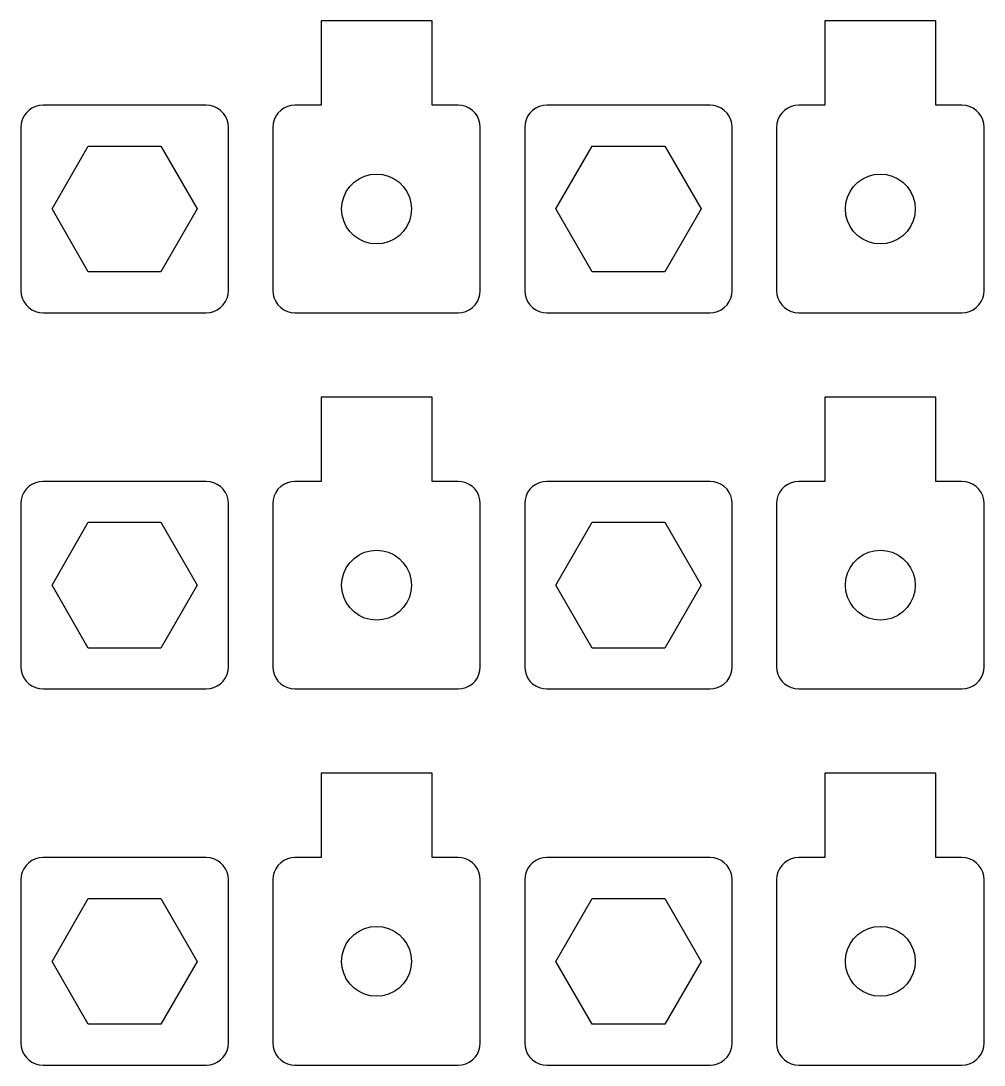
# Model space of a CAD drawing. Header units: metres. Extents: x -55 to 408, y -340 to 55.
# Drawn here: x -54.12 to -10.71, y -256.06 to -209 of the extents above; entities that cross this region are included whole.
import ezdxf

# ---------------------------------------------------------------- set-up
doc = ezdxf.new("R2010")
doc.units = ezdxf.units.M

msp = doc.modelspace()

# ---------------------------------------------------------------- linework, layer by layer
for p, q in [((-35.5888, -209), (-40.5888, -209)), ((-40.5888, -209), (-40.5888, -212.8)), ((-35.5888, -212.8), (-35.5888, -209)), ((-12.8827, -209), (-17.8827, -209)), ((-17.8827, -209), (-17.8827, -212.8)), ((-12.8827, -212.8), (-12.8827, -209)), ((-53.8845, -213.157), (-53.9845, -213.3)), ((-53.7612, -213.034), (-53.8845, -213.157)), ((-53.6184, -212.934), (-53.7612, -213.034)), ((-53.4604, -212.86), (-53.6184, -212.934)), ((-53.2921, -212.815), (-53.4604, -212.86)), ((-53.1184, -212.8), (-53.2921, -212.815)), ((-45.7654, -212.8), (-53.1184, -212.8)), ((-45.5917, -212.815), (-45.7654, -212.8)), ((-45.4233, -212.86), (-45.5917, -212.815)), ((-45.2654, -212.934), (-45.4233, -212.86)), ((-45.1226, -213.034), (-45.2654, -212.934)), ((-44.9993, -213.157), (-45.1226, -213.034)), ((-44.8993, -213.3), (-44.9993, -213.157)), ((-42.5314, -213.157), (-42.6314, -213.3)), ((-42.4081, -213.034), (-42.5314, -213.157)), ((-42.2654, -212.934), (-42.4081, -213.034)), ((-42.1074, -212.86), (-42.2654, -212.934)), ((-41.939, -212.815), (-42.1074, -212.86)), ((-41.7654, -212.8), (-41.939, -212.815)), ((-40.5888, -212.8), (-41.7654, -212.8)), ((-34.4123, -212.8), (-35.5888, -212.8)), ((-34.2386, -212.815), (-34.4123, -212.8)), ((-34.0703, -212.86), (-34.2386, -212.815)), ((-33.9123, -212.934), (-34.0703, -212.86)), ((-33.7695, -213.034), (-33.9123, -212.934)), ((-33.6462, -213.157), (-33.7695, -213.034)), ((-33.5463, -213.3), (-33.6462, -213.157)), ((-31.1783, -213.157), (-31.2783, -213.3)), ((-31.0551, -213.034), (-31.1783, -213.157)), ((-30.9123, -212.934), (-31.0551, -213.034)), ((-30.7543, -212.86), (-30.9123, -212.934)), ((-30.5859, -212.815), (-30.7543, -212.86)), ((-30.4123, -212.8), (-30.5859, -212.815)), ((-23.0592, -212.8), (-30.4123, -212.8)), ((-22.8856, -212.815), (-23.0592, -212.8)), ((-22.7172, -212.86), (-22.8856, -212.815)), ((-22.5592, -212.934), (-22.7172, -212.86)), ((-22.4164, -213.034), (-22.5592, -212.934)), ((-22.2932, -213.157), (-22.4164, -213.034)), ((-22.1932, -213.3), (-22.2932, -213.157)), ((-19.8253, -213.157), (-19.9252, -213.3)), ((-19.702, -213.034), (-19.8253, -213.157)), ((-19.5592, -212.934), (-19.702, -213.034)), ((-19.4012, -212.86), (-19.5592, -212.934)), ((-19.2328, -212.815), (-19.4012, -212.86)), ((-19.0592, -212.8), (-19.2328, -212.815)), ((-17.8827, -212.8), (-19.0592, -212.8)), ((-11.7061, -212.8), (-12.8827, -212.8)), ((-11.5325, -212.815), (-11.7061, -212.8)), ((-11.3641, -212.86), (-11.5325, -212.815)), ((-11.2061, -212.934), (-11.3641, -212.86)), ((-11.0634, -213.034), (-11.2061, -212.934)), ((-10.9401, -213.157), (-11.0634, -213.034)), ((-10.8401, -213.3), (-10.9401, -213.157)), ((-54.1032, -213.626), (-54.1184, -213.8)), ((-54.0581, -213.458), (-54.1032, -213.626)), ((-53.9845, -213.3), (-54.0581, -213.458)), ((-44.8257, -213.458), (-44.8993, -213.3)), ((-44.7806, -213.626), (-44.8257, -213.458)), ((-44.7654, -213.8), (-44.7806, -213.626)), ((-42.7502, -213.626), (-42.7654, -213.8)), ((-42.705, -213.458), (-42.7502, -213.626)), ((-42.6314, -213.3), (-42.705, -213.458)), ((-33.4726, -213.458), (-33.5463, -213.3)), ((-33.4275, -213.626), (-33.4726, -213.458)), ((-33.4123, -213.8), (-33.4275, -213.626)), ((-31.3971, -213.626), (-31.4123, -213.8)), ((-31.352, -213.458), (-31.3971, -213.626)), ((-31.2783, -213.3), (-31.352, -213.458)), ((-22.1195, -213.458), (-22.1932, -213.3)), ((-22.0744, -213.626), (-22.1195, -213.458)), ((-22.0592, -213.8), (-22.0744, -213.626)), ((-20.044, -213.626), (-20.0592, -213.8)), ((-19.9989, -213.458), (-20.044, -213.626)), ((-19.9252, -213.3), (-19.9989, -213.458)), ((-10.7664, -213.458), (-10.8401, -213.3)), ((-10.7213, -213.626), (-10.7664, -213.458)), ((-10.7061, -213.8), (-10.7213, -213.626)), ((-54.1184, -213.8), (-54.1184, -221.153)), ((-44.7654, -221.153), (-44.7654, -213.8)), ((-42.7654, -213.8), (-42.7654, -221.153)), ((-33.4123, -221.153), (-33.4123, -213.8)), ((-31.4123, -213.8), (-31.4123, -221.153)), ((-22.0592, -221.153), (-22.0592, -213.8)), ((-20.0592, -213.8), (-20.0592, -221.153)), ((-10.7061, -221.153), (-10.7061, -213.8)), ((-52.7155, -217.477), (-51.0787, -214.642)), ((-51.0787, -214.642), (-47.8051, -214.642)), ((-47.8051, -214.642), (-46.1683, -217.477)), ((-30.0093, -217.477), (-28.3725, -214.642)), ((-28.3725, -214.642), (-25.099, -214.642)), ((-25.099, -214.642), (-23.4622, -217.477)), ((-38.8763, -216.113), (-38.6275, -215.997)), ((-38.6275, -215.997), (-38.3623, -215.925)), ((-38.3623, -215.925), (-38.0888, -215.902)), ((-38.0888, -215.902), (-37.8153, -215.925)), ((-37.8153, -215.925), (-37.5501, -215.997)), ((-37.5501, -215.997), (-37.3013, -216.113)), ((-16.1702, -216.113), (-15.9214, -215.997)), ((-15.9214, -215.997), (-15.6562, -215.925)), ((-15.6562, -215.925), (-15.3827, -215.902)), ((-15.3827, -215.902), (-15.1092, -215.925)), ((-15.1092, -215.925), (-14.844, -215.997)), ((-14.844, -215.997), (-14.5952, -216.113)), ((-39.4528, -216.689), (-39.2953, -216.464)), ((-39.2953, -216.464), (-39.1012, -216.27)), ((-39.1012, -216.27), (-38.8763, -216.113)), ((-37.3013, -216.113), (-37.0764, -216.27)), ((-37.0764, -216.27), (-36.8823, -216.464)), ((-36.8823, -216.464), (-36.7248, -216.689)), ((-16.7467, -216.689), (-16.5892, -216.464)), ((-16.5892, -216.464), (-16.3951, -216.27)), ((-16.3951, -216.27), (-16.1702, -216.113)), ((-14.5952, -216.113), (-14.3703, -216.27)), ((-14.3703, -216.27), (-14.1762, -216.464)), ((-14.1762, -216.464), (-14.0187, -216.689)), ((-39.6399, -217.203), (-39.5688, -216.938)), ((-39.5688, -216.938), (-39.4528, -216.689)), ((-36.7248, -216.689), (-36.6088, -216.938)), ((-36.6088, -216.938), (-36.5378, -217.203)), ((-16.9337, -217.203), (-16.8627, -216.938)), ((-16.8627, -216.938), (-16.7467, -216.689)), ((-14.0187, -216.689), (-13.9027, -216.938)), ((-13.9027, -216.938), (-13.8316, -217.203)), ((-39.6638, -217.477), (-39.6399, -217.203)), ((-36.5378, -217.203), (-36.5138, -217.477)), ((-16.9577, -217.477), (-16.9337, -217.203)), ((-13.8316, -217.203), (-13.8077, -217.477)), ((-51.0787, -220.312), (-52.7155, -217.477)), ((-46.1683, -217.477), (-47.8051, -220.312)), ((-39.6399, -217.75), (-39.6638, -217.477)), ((-39.5688, -218.015), (-39.6399, -217.75)), ((-36.5378, -217.75), (-36.6088, -218.015)), ((-36.5138, -217.477), (-36.5378, -217.75)), ((-28.3725, -220.312), (-30.0093, -217.477)), ((-23.4622, -217.477), (-25.099, -220.312)), ((-16.9337, -217.75), (-16.9577, -217.477)), ((-16.8627, -218.015), (-16.9337, -217.75)), ((-13.8316, -217.75), (-13.9027, -218.015)), ((-13.8077, -217.477), (-13.8316, -217.75)), ((-39.4528, -218.264), (-39.5688, -218.015)), ((-39.2953, -218.489), (-39.4528, -218.264)), ((-36.7248, -218.264), (-36.8823, -218.489)), ((-36.6088, -218.015), (-36.7248, -218.264)), ((-16.7467, -218.264), (-16.8627, -218.015)), ((-16.5892, -218.489), (-16.7467, -218.264)), ((-14.0187, -218.264), (-14.1762, -218.489)), ((-13.9027, -218.015), (-14.0187, -218.264)), ((-39.1012, -218.683), (-39.2953, -218.489)), ((-38.8763, -218.84), (-39.1012, -218.683)), ((-37.0764, -218.683), (-37.3013, -218.84)), ((-36.8823, -218.489), (-37.0764, -218.683)), ((-16.3951, -218.683), (-16.5892, -218.489)), ((-16.1702, -218.84), (-16.3951, -218.683)), ((-14.3703, -218.683), (-14.5952, -218.84)), ((-14.1762, -218.489), (-14.3703, -218.683)), ((-38.6275, -218.957), (-38.8763, -218.84)), ((-38.3623, -219.028), (-38.6275, -218.957)), ((-38.0888, -219.052), (-38.3623, -219.028)), ((-37.8153, -219.028), (-38.0888, -219.052)), ((-37.5501, -218.957), (-37.8153, -219.028)), ((-37.3013, -218.84), (-37.5501, -218.957)), ((-15.9214, -218.957), (-16.1702, -218.84)), ((-15.6562, -219.028), (-15.9214, -218.957)), ((-15.3827, -219.052), (-15.6562, -219.028)), ((-15.1092, -219.028), (-15.3827, -219.052)), ((-14.844, -218.957), (-15.1092, -219.028)), ((-14.5952, -218.84), (-14.844, -218.957)), ((-47.8051, -220.312), (-51.0787, -220.312)), ((-25.099, -220.312), (-28.3725, -220.312)), ((-54.1184, -221.153), (-54.1032, -221.327)), ((-44.7806, -221.327), (-44.7654, -221.153)), ((-42.7654, -221.153), (-42.7502, -221.327)), ((-33.4275, -221.327), (-33.4123, -221.153)), ((-31.4123, -221.153), (-31.3971, -221.327)), ((-22.0744, -221.327), (-22.0592, -221.153)), ((-20.0592, -221.153), (-20.044, -221.327)), ((-10.7213, -221.327), (-10.7061, -221.153)), ((-54.1032, -221.327), (-54.0581, -221.495)), ((-54.0581, -221.495), (-53.9845, -221.653)), ((-44.8993, -221.653), (-44.8257, -221.495)), ((-44.8257, -221.495), (-44.7806, -221.327)), ((-42.7502, -221.327), (-42.705, -221.495)), ((-42.705, -221.495), (-42.6314, -221.653)), ((-33.5463, -221.653), (-33.4726, -221.495)), ((-33.4726, -221.495), (-33.4275, -221.327)), ((-31.3971, -221.327), (-31.352, -221.495)), ((-31.352, -221.495), (-31.2783, -221.653)), ((-22.1932, -221.653), (-22.1195, -221.495)), ((-22.1195, -221.495), (-22.0744, -221.327)), ((-20.044, -221.327), (-19.9989, -221.495)), ((-19.9989, -221.495), (-19.9252, -221.653)), ((-10.8401, -221.653), (-10.7664, -221.495)), ((-10.7664, -221.495), (-10.7213, -221.327)), ((-53.9845, -221.653), (-53.8845, -221.796)), ((-53.8845, -221.796), (-53.7612, -221.919)), ((-53.7612, -221.919), (-53.6184, -222.019)), ((-53.6184, -222.019), (-53.4604, -222.093)), ((-53.4604, -222.093), (-53.2921, -222.138)), ((-45.5917, -222.138), (-45.4233, -222.093)), ((-45.4233, -222.093), (-45.2654, -222.019)), ((-45.2654, -222.019), (-45.1226, -221.919)), ((-45.1226, -221.919), (-44.9993, -221.796)), ((-44.9993, -221.796), (-44.8993, -221.653)), ((-42.6314, -221.653), (-42.5314, -221.796)), ((-42.5314, -221.796), (-42.4081, -221.919)), ((-42.4081, -221.919), (-42.2654, -222.019)), ((-42.2654, -222.019), (-42.1074, -222.093)), ((-42.1074, -222.093), (-41.939, -222.138)), ((-34.2386, -222.138), (-34.0703, -222.093)), ((-34.0703, -222.093), (-33.9123, -222.019)), ((-33.9123, -222.019), (-33.7695, -221.919)), ((-33.7695, -221.919), (-33.6462, -221.796)), ((-33.6462, -221.796), (-33.5463, -221.653)), ((-31.2783, -221.653), (-31.1783, -221.796)), ((-31.1783, -221.796), (-31.0551, -221.919)), ((-31.0551, -221.919), (-30.9123, -222.019)), ((-30.9123, -222.019), (-30.7543, -222.093)), ((-30.7543, -222.093), (-30.5859, -222.138)), ((-22.8856, -222.138), (-22.7172, -222.093)), ((-22.7172, -222.093), (-22.5592, -222.019)), ((-22.5592, -222.019), (-22.4164, -221.919)), ((-22.4164, -221.919), (-22.2932, -221.796)), ((-22.2932, -221.796), (-22.1932, -221.653)), ((-19.9252, -221.653), (-19.8253, -221.796)), ((-19.8253, -221.796), (-19.702, -221.919)), ((-19.702, -221.919), (-19.5592, -222.019)), ((-19.5592, -222.019), (-19.4012, -222.093)), ((-19.4012, -222.093), (-19.2328, -222.138)), ((-11.5325, -222.138), (-11.3641, -222.093)), ((-11.3641, -222.093), (-11.2061, -222.019)), ((-11.2061, -222.019), (-11.0634, -221.919)), ((-11.0634, -221.919), (-10.9401, -221.796)), ((-10.9401, -221.796), (-10.8401, -221.653)), ((-53.2921, -222.138), (-53.1184, -222.153)), ((-53.1184, -222.153), (-45.7654, -222.153)), ((-45.7654, -222.153), (-45.5917, -222.138)), ((-41.939, -222.138), (-41.7654, -222.153)), ((-41.7654, -222.153), (-34.4123, -222.153)), ((-34.4123, -222.153), (-34.2386, -222.138)), ((-30.5859, -222.138), (-30.4123, -222.153)), ((-30.4123, -222.153), (-23.0592, -222.153)), ((-23.0592, -222.153), (-22.8856, -222.138)), ((-19.2328, -222.138), (-19.0592, -222.153)), ((-19.0592, -222.153), (-11.7061, -222.153)), ((-11.7061, -222.153), (-11.5325, -222.138)), ((-35.5888, -225.953), (-40.5888, -225.953)), ((-40.5888, -225.953), (-40.5888, -229.753)), ((-35.5888, -229.753), (-35.5888, -225.953)), ((-12.8827, -225.953), (-17.8827, -225.953)), ((-17.8827, -225.953), (-17.8827, -229.753)), ((-12.8827, -229.753), (-12.8827, -225.953)), ((-53.8845, -230.11), (-53.9845, -230.253)), ((-53.7612, -229.987), (-53.8845, -230.11)), ((-53.6184, -229.887), (-53.7612, -229.987)), ((-53.4604, -229.813), (-53.6184, -229.887)), ((-53.2921, -229.768), (-53.4604, -229.813)), ((-53.1184, -229.753), (-53.2921, -229.768)), ((-45.7654, -229.753), (-53.1184, -229.753)), ((-45.5917, -229.768), (-45.7654, -229.753)), ((-45.4233, -229.813), (-45.5917, -229.768)), ((-45.2654, -229.887), (-45.4233, -229.813)), ((-45.1226, -229.987), (-45.2654, -229.887)), ((-44.9993, -230.11), (-45.1226, -229.987)), ((-44.8993, -230.253), (-44.9993, -230.11)), ((-42.5314, -230.11), (-42.6314, -230.253)), ((-42.4081, -229.987), (-42.5314, -230.11)), ((-42.2654, -229.887), (-42.4081, -229.987)), ((-42.1074, -229.813), (-42.2654, -229.887)), ((-41.939, -229.768), (-42.1074, -229.813)), ((-41.7654, -229.753), (-41.939, -229.768)), ((-40.5888, -229.753), (-41.7654, -229.753)), ((-34.4123, -229.753), (-35.5888, -229.753)), ((-34.2386, -229.768), (-34.4123, -229.753)), ((-34.0703, -229.813), (-34.2386, -229.768)), ((-33.9123, -229.887), (-34.0703, -229.813)), ((-33.7695, -229.987), (-33.9123, -229.887)), ((-33.6462, -230.11), (-33.7695, -229.987)), ((-33.5463, -230.253), (-33.6462, -230.11)), ((-31.1783, -230.11), (-31.2783, -230.253)), ((-31.0551, -229.987), (-31.1783, -230.11)), ((-30.9123, -229.887), (-31.0551, -229.987)), ((-30.7543, -229.813), (-30.9123, -229.887)), ((-30.5859, -229.768), (-30.7543, -229.813)), ((-30.4123, -229.753), (-30.5859, -229.768)), ((-23.0592, -229.753), (-30.4123, -229.753)), ((-22.8856, -229.768), (-23.0592, -229.753)), ((-22.7172, -229.813), (-22.8856, -229.768)), ((-22.5592, -229.887), (-22.7172, -229.813)), ((-22.4164, -229.987), (-22.5592, -229.887)), ((-22.2932, -230.11), (-22.4164, -229.987)), ((-22.1932, -230.253), (-22.2932, -230.11)), ((-19.8253, -230.11), (-19.9252, -230.253)), ((-19.702, -229.987), (-19.8253, -230.11)), ((-19.5592, -229.887), (-19.702, -229.987)), ((-19.4012, -229.813), (-19.5592, -229.887)), ((-19.2328, -229.768), (-19.4012, -229.813)), ((-19.0592, -229.753), (-19.2328, -229.768)), ((-17.8827, -229.753), (-19.0592, -229.753)), ((-11.7061, -229.753), (-12.8827, -229.753)), ((-11.5325, -229.768), (-11.7061, -229.753)), ((-11.3641, -229.813), (-11.5325, -229.768)), ((-11.2061, -229.887), (-11.3641, -229.813)), ((-11.0634, -229.987), (-11.2061, -229.887)), ((-10.9401, -230.11), (-11.0634, -229.987)), ((-10.8401, -230.253), (-10.9401, -230.11)), ((-54.1032, -230.579), (-54.1184, -230.753)), ((-54.0581, -230.411), (-54.1032, -230.579)), ((-53.9845, -230.253), (-54.0581, -230.411)), ((-44.8257, -230.411), (-44.8993, -230.253)), ((-44.7806, -230.579), (-44.8257, -230.411)), ((-44.7654, -230.753), (-44.7806, -230.579)), ((-42.7502, -230.579), (-42.7654, -230.753)), ((-42.705, -230.411), (-42.7502, -230.579)), ((-42.6314, -230.253), (-42.705, -230.411)), ((-33.4726, -230.411), (-33.5463, -230.253)), ((-33.4275, -230.579), (-33.4726, -230.411)), ((-33.4123, -230.753), (-33.4275, -230.579)), ((-31.3971, -230.579), (-31.4123, -230.753)), ((-31.352, -230.411), (-31.3971, -230.579)), ((-31.2783, -230.253), (-31.352, -230.411)), ((-22.1195, -230.411), (-22.1932, -230.253)), ((-22.0744, -230.579), (-22.1195, -230.411)), ((-22.0592, -230.753), (-22.0744, -230.579)), ((-20.044, -230.579), (-20.0592, -230.753)), ((-19.9989, -230.411), (-20.044, -230.579)), ((-19.9252, -230.253), (-19.9989, -230.411)), ((-10.7664, -230.411), (-10.8401, -230.253)), ((-10.7213, -230.579), (-10.7664, -230.411)), ((-10.7061, -230.753), (-10.7213, -230.579)), ((-54.1184, -230.753), (-54.1184, -238.106)), ((-44.7654, -238.106), (-44.7654, -230.753)), ((-42.7654, -230.753), (-42.7654, -238.106)), ((-33.4123, -238.106), (-33.4123, -230.753)), ((-31.4123, -230.753), (-31.4123, -238.106)), ((-22.0592, -238.106), (-22.0592, -230.753)), ((-20.0592, -230.753), (-20.0592, -238.106)), ((-10.7061, -238.106), (-10.7061, -230.753)), ((-52.7155, -234.43), (-51.0787, -231.595)), ((-51.0787, -231.595), (-47.8051, -231.595)), ((-47.8051, -231.595), (-46.1683, -234.43)), ((-30.0093, -234.43), (-28.3725, -231.595)), ((-28.3725, -231.595), (-25.099, -231.595)), ((-25.099, -231.595), (-23.4622, -234.43)), ((-38.6275, -232.95), (-38.3623, -232.879)), ((-38.3623, -232.879), (-38.0888, -232.855)), ((-38.0888, -232.855), (-37.8153, -232.879)), ((-37.8153, -232.879), (-37.5501, -232.95)), ((-15.9214, -232.95), (-15.6562, -232.879)), ((-15.6562, -232.879), (-15.3827, -232.855)), ((-15.3827, -232.855), (-15.1092, -232.879)), ((-15.1092, -232.879), (-14.844, -232.95)), ((-39.2953, -233.417), (-39.1012, -233.223)), ((-39.1012, -233.223), (-38.8763, -233.066)), ((-38.8763, -233.066), (-38.6275, -232.95)), ((-37.5501, -232.95), (-37.3013, -233.066)), ((-37.3013, -233.066), (-37.0764, -233.223)), ((-37.0764, -233.223), (-36.8823, -233.417)), ((-16.5892, -233.417), (-16.3951, -233.223)), ((-16.3951, -233.223), (-16.1702, -233.066)), ((-16.1702, -233.066), (-15.9214, -232.95)), ((-14.844, -232.95), (-14.5952, -233.066)), ((-14.5952, -233.066), (-14.3703, -233.223)), ((-14.3703, -233.223), (-14.1762, -233.417)), ((-39.5688, -233.891), (-39.4528, -233.642)), ((-39.4528, -233.642), (-39.2953, -233.417)), ((-36.8823, -233.417), (-36.7248, -233.642)), ((-36.7248, -233.642), (-36.6088, -233.891)), ((-16.8627, -233.891), (-16.7467, -233.642)), ((-16.7467, -233.642), (-16.5892, -233.417)), ((-14.1762, -233.417), (-14.0187, -233.642)), ((-14.0187, -233.642), (-13.9027, -233.891)), ((-39.6638, -234.43), (-39.6399, -234.156)), ((-39.6399, -234.156), (-39.5688, -233.891)), ((-36.6088, -233.891), (-36.5378, -234.156)), ((-36.5378, -234.156), (-36.5138, -234.43)), ((-16.9577, -234.43), (-16.9337, -234.156)), ((-16.9337, -234.156), (-16.8627, -233.891)), ((-13.9027, -233.891), (-13.8316, -234.156)), ((-13.8316, -234.156), (-13.8077, -234.43)), ((-51.0787, -237.265), (-52.7155, -234.43)), ((-46.1683, -234.43), (-47.8051, -237.265)), ((-39.6399, -234.703), (-39.6638, -234.43)), ((-39.5688, -234.968), (-39.6399, -234.703)), ((-36.5378, -234.703), (-36.6088, -234.968)), ((-36.5138, -234.43), (-36.5378, -234.703)), ((-28.3725, -237.265), (-30.0093, -234.43)), ((-23.4622, -234.43), (-25.099, -237.265)), ((-16.9337, -234.703), (-16.9577, -234.43)), ((-16.8627, -234.968), (-16.9337, -234.703)), ((-13.8316, -234.703), (-13.9027, -234.968)), ((-13.8077, -234.43), (-13.8316, -234.703)), ((-39.4528, -235.217), (-39.5688, -234.968)), ((-39.2953, -235.442), (-39.4528, -235.217)), ((-36.7248, -235.217), (-36.8823, -235.442)), ((-36.6088, -234.968), (-36.7248, -235.217)), ((-16.7467, -235.217), (-16.8627, -234.968)), ((-16.5892, -235.442), (-16.7467, -235.217)), ((-14.0187, -235.217), (-14.1762, -235.442)), ((-13.9027, -234.968), (-14.0187, -235.217)), ((-39.1012, -235.636), (-39.2953, -235.442)), ((-38.8763, -235.794), (-39.1012, -235.636)), ((-37.0764, -235.636), (-37.3013, -235.794)), ((-36.8823, -235.442), (-37.0764, -235.636)), ((-16.3951, -235.636), (-16.5892, -235.442)), ((-16.1702, -235.794), (-16.3951, -235.636)), ((-14.3703, -235.636), (-14.5952, -235.794)), ((-14.1762, -235.442), (-14.3703, -235.636)), ((-38.6275, -235.91), (-38.8763, -235.794)), ((-38.3623, -235.981), (-38.6275, -235.91)), ((-38.0888, -236.005), (-38.3623, -235.981)), ((-37.8153, -235.981), (-38.0888, -236.005)), ((-37.5501, -235.91), (-37.8153, -235.981)), ((-37.3013, -235.794), (-37.5501, -235.91)), ((-15.9214, -235.91), (-16.1702, -235.794)), ((-15.6562, -235.981), (-15.9214, -235.91)), ((-15.3827, -236.005), (-15.6562, -235.981)), ((-15.1092, -235.981), (-15.3827, -236.005)), ((-14.844, -235.91), (-15.1092, -235.981)), ((-14.5952, -235.794), (-14.844, -235.91)), ((-47.8051, -237.265), (-51.0787, -237.265)), ((-25.099, -237.265), (-28.3725, -237.265)), ((-54.1184, -238.106), (-54.1032, -238.28)), ((-44.7806, -238.28), (-44.7654, -238.106)), ((-42.7654, -238.106), (-42.7502, -238.28)), ((-33.4275, -238.28), (-33.4123, -238.106)), ((-31.4123, -238.106), (-31.3971, -238.28)), ((-22.0744, -238.28), (-22.0592, -238.106)), ((-20.0592, -238.106), (-20.044, -238.28)), ((-10.7213, -238.28), (-10.7061, -238.106)), ((-54.1032, -238.28), (-54.0581, -238.448)), ((-54.0581, -238.448), (-53.9845, -238.606)), ((-44.8993, -238.606), (-44.8257, -238.448)), ((-44.8257, -238.448), (-44.7806, -238.28)), ((-42.7502, -238.28), (-42.705, -238.448)), ((-42.705, -238.448), (-42.6314, -238.606)), ((-33.5463, -238.606), (-33.4726, -238.448)), ((-33.4726, -238.448), (-33.4275, -238.28)), ((-31.3971, -238.28), (-31.352, -238.448)), ((-31.352, -238.448), (-31.2783, -238.606)), ((-22.1932, -238.606), (-22.1195, -238.448)), ((-22.1195, -238.448), (-22.0744, -238.28)), ((-20.044, -238.28), (-19.9989, -238.448)), ((-19.9989, -238.448), (-19.9252, -238.606)), ((-10.8401, -238.606), (-10.7664, -238.448)), ((-10.7664, -238.448), (-10.7213, -238.28)), ((-53.9845, -238.606), (-53.8845, -238.749)), ((-53.8845, -238.749), (-53.7612, -238.872)), ((-53.7612, -238.872), (-53.6184, -238.972)), ((-53.6184, -238.972), (-53.4604, -239.046)), ((-53.4604, -239.046), (-53.2921, -239.091)), ((-45.5917, -239.091), (-45.4233, -239.046)), ((-45.4233, -239.046), (-45.2654, -238.972)), ((-45.2654, -238.972), (-45.1226, -238.872)), ((-45.1226, -238.872), (-44.9993, -238.749)), ((-44.9993, -238.749), (-44.8993, -238.606)), ((-42.6314, -238.606), (-42.5314, -238.749)), ((-42.5314, -238.749), (-42.4081, -238.872)), ((-42.4081, -238.872), (-42.2654, -238.972)), ((-42.2654, -238.972), (-42.1074, -239.046)), ((-42.1074, -239.046), (-41.939, -239.091)), ((-34.2386, -239.091), (-34.0703, -239.046)), ((-34.0703, -239.046), (-33.9123, -238.972)), ((-33.9123, -238.972), (-33.7695, -238.872)), ((-33.7695, -238.872), (-33.6462, -238.749)), ((-33.6462, -238.749), (-33.5463, -238.606)), ((-31.2783, -238.606), (-31.1783, -238.749)), ((-31.1783, -238.749), (-31.0551, -238.872)), ((-31.0551, -238.872), (-30.9123, -238.972)), ((-30.9123, -238.972), (-30.7543, -239.046)), ((-30.7543, -239.046), (-30.5859, -239.091)), ((-22.8856, -239.091), (-22.7172, -239.046)), ((-22.7172, -239.046), (-22.5592, -238.972)), ((-22.5592, -238.972), (-22.4164, -238.872)), ((-22.4164, -238.872), (-22.2932, -238.749)), ((-22.2932, -238.749), (-22.1932, -238.606)), ((-19.9252, -238.606), (-19.8253, -238.749)), ((-19.8253, -238.749), (-19.702, -238.872)), ((-19.702, -238.872), (-19.5592, -238.972)), ((-19.5592, -238.972), (-19.4012, -239.046)), ((-19.4012, -239.046), (-19.2328, -239.091)), ((-11.5325, -239.091), (-11.3641, -239.046)), ((-11.3641, -239.046), (-11.2061, -238.972)), ((-11.2061, -238.972), (-11.0634, -238.872)), ((-11.0634, -238.872), (-10.9401, -238.749)), ((-10.9401, -238.749), (-10.8401, -238.606)), ((-53.2921, -239.091), (-53.1184, -239.106)), ((-53.1184, -239.106), (-45.7654, -239.106)), ((-45.7654, -239.106), (-45.5917, -239.091)), ((-41.939, -239.091), (-41.7654, -239.106)), ((-41.7654, -239.106), (-34.4123, -239.106)), ((-34.4123, -239.106), (-34.2386, -239.091)), ((-30.5859, -239.091), (-30.4123, -239.106)), ((-30.4123, -239.106), (-23.0592, -239.106)), ((-23.0592, -239.106), (-22.8856, -239.091)), ((-19.2328, -239.091), (-19.0592, -239.106)), ((-19.0592, -239.106), (-11.7061, -239.106)), ((-11.7061, -239.106), (-11.5325, -239.091)), ((-35.5888, -242.906), (-40.5888, -242.906)), ((-40.5888, -242.906), (-40.5888, -246.706)), ((-35.5888, -246.706), (-35.5888, -242.906)), ((-12.8827, -242.906), (-17.8827, -242.906)), ((-17.8827, -242.906), (-17.8827, -246.706)), ((-12.8827, -246.706), (-12.8827, -242.906)), ((-53.7612, -246.94), (-53.8845, -247.063)), ((-53.6184, -246.84), (-53.7612, -246.94)), ((-53.4604, -246.766), (-53.6184, -246.84)), ((-53.2921, -246.721), (-53.4604, -246.766)), ((-53.1184, -246.706), (-53.2921, -246.721)), ((-45.7654, -246.706), (-53.1184, -246.706)), ((-45.5917, -246.721), (-45.7654, -246.706)), ((-45.4233, -246.766), (-45.5917, -246.721)), ((-45.2654, -246.84), (-45.4233, -246.766)), ((-45.1226, -246.94), (-45.2654, -246.84)), ((-44.9993, -247.063), (-45.1226, -246.94)), ((-42.4081, -246.94), (-42.5314, -247.063)), ((-42.2654, -246.84), (-42.4081, -246.94)), ((-42.1074, -246.766), (-42.2654, -246.84)), ((-41.939, -246.721), (-42.1074, -246.766)), ((-41.7654, -246.706), (-41.939, -246.721)), ((-40.5888, -246.706), (-41.7654, -246.706)), ((-34.4123, -246.706), (-35.5888, -246.706)), ((-34.2386, -246.721), (-34.4123, -246.706)), ((-34.0703, -246.766), (-34.2386, -246.721)), ((-33.9123, -246.84), (-34.0703, -246.766)), ((-33.7695, -246.94), (-33.9123, -246.84)), ((-33.6462, -247.063), (-33.7695, -246.94)), ((-31.0551, -246.94), (-31.1783, -247.063)), ((-30.9123, -246.84), (-31.0551, -246.94)), ((-30.7543, -246.766), (-30.9123, -246.84)), ((-30.5859, -246.721), (-30.7543, -246.766)), ((-30.4123, -246.706), (-30.5859, -246.721)), ((-23.0592, -246.706), (-30.4123, -246.706)), ((-22.8856, -246.721), (-23.0592, -246.706)), ((-22.7172, -246.766), (-22.8856, -246.721)), ((-22.5592, -246.84), (-22.7172, -246.766)), ((-22.4164, -246.94), (-22.5592, -246.84)), ((-22.2932, -247.063), (-22.4164, -246.94)), ((-19.702, -246.94), (-19.8253, -247.063)), ((-19.5592, -246.84), (-19.702, -246.94)), ((-19.4012, -246.766), (-19.5592, -246.84)), ((-19.2328, -246.721), (-19.4012, -246.766)), ((-19.0592, -246.706), (-19.2328, -246.721)), ((-17.8827, -246.706), (-19.0592, -246.706)), ((-11.7061, -246.706), (-12.8827, -246.706)), ((-11.5325, -246.721), (-11.7061, -246.706)), ((-11.3641, -246.766), (-11.5325, -246.721)), ((-11.2061, -246.84), (-11.3641, -246.766)), ((-11.0634, -246.94), (-11.2061, -246.84)), ((-10.9401, -247.063), (-11.0634, -246.94)), ((-54.0581, -247.364), (-54.1032, -247.533)), ((-53.9845, -247.206), (-54.0581, -247.364)), ((-53.8845, -247.063), (-53.9845, -247.206)), ((-44.8993, -247.206), (-44.9993, -247.063)), ((-44.8257, -247.364), (-44.8993, -247.206)), ((-44.7806, -247.533), (-44.8257, -247.364)), ((-42.705, -247.364), (-42.7502, -247.533)), ((-42.6314, -247.206), (-42.705, -247.364)), ((-42.5314, -247.063), (-42.6314, -247.206)), ((-33.5463, -247.206), (-33.6462, -247.063)), ((-33.4726, -247.364), (-33.5463, -247.206)), ((-33.4275, -247.533), (-33.4726, -247.364)), ((-31.352, -247.364), (-31.3971, -247.533)), ((-31.2783, -247.206), (-31.352, -247.364)), ((-31.1783, -247.063), (-31.2783, -247.206)), ((-22.1932, -247.206), (-22.2932, -247.063)), ((-22.1195, -247.364), (-22.1932, -247.206)), ((-22.0744, -247.533), (-22.1195, -247.364)), ((-19.9989, -247.364), (-20.044, -247.533)), ((-19.9252, -247.206), (-19.9989, -247.364)), ((-19.8253, -247.063), (-19.9252, -247.206)), ((-10.8401, -247.206), (-10.9401, -247.063)), ((-10.7664, -247.364), (-10.8401, -247.206)), ((-10.7213, -247.533), (-10.7664, -247.364)), ((-54.1032, -247.533), (-54.1184, -247.706)), ((-54.1184, -247.706), (-54.1184, -255.059)), ((-44.7654, -247.706), (-44.7806, -247.533)), ((-44.7654, -255.059), (-44.7654, -247.706)), ((-42.7502, -247.533), (-42.7654, -247.706)), ((-42.7654, -247.706), (-42.7654, -255.059)), ((-33.4123, -247.706), (-33.4275, -247.533)), ((-33.4123, -255.059), (-33.4123, -247.706)), ((-31.3971, -247.533), (-31.4123, -247.706)), ((-31.4123, -247.706), (-31.4123, -255.059)), ((-22.0592, -247.706), (-22.0744, -247.533)), ((-22.0592, -255.059), (-22.0592, -247.706)), ((-20.044, -247.533), (-20.0592, -247.706)), ((-20.0592, -247.706), (-20.0592, -255.059)), ((-10.7061, -247.706), (-10.7213, -247.533)), ((-10.7061, -255.059), (-10.7061, -247.706)), ((-52.7155, -251.383), (-51.0787, -248.548)), ((-51.0787, -248.548), (-47.8051, -248.548)), ((-47.8051, -248.548), (-46.1683, -251.383)), ((-30.0093, -251.383), (-28.3725, -248.548)), ((-28.3725, -248.548), (-25.099, -248.548)), ((-25.099, -248.548), (-23.4622, -251.383)), ((-38.6275, -249.903), (-38.3623, -249.832)), ((-38.3623, -249.832), (-38.0888, -249.808)), ((-38.0888, -249.808), (-37.8153, -249.832)), ((-37.8153, -249.832), (-37.5501, -249.903)), ((-15.9214, -249.903), (-15.6562, -249.832)), ((-15.6562, -249.832), (-15.3827, -249.808)), ((-15.3827, -249.808), (-15.1092, -249.832)), ((-15.1092, -249.832), (-14.844, -249.903)), ((-39.2953, -250.37), (-39.1012, -250.176)), ((-39.1012, -250.176), (-38.8763, -250.019)), ((-38.8763, -250.019), (-38.6275, -249.903)), ((-37.5501, -249.903), (-37.3013, -250.019)), ((-37.3013, -250.019), (-37.0764, -250.176)), ((-37.0764, -250.176), (-36.8823, -250.37)), ((-16.5892, -250.37), (-16.3951, -250.176)), ((-16.3951, -250.176), (-16.1702, -250.019)), ((-16.1702, -250.019), (-15.9214, -249.903)), ((-14.844, -249.903), (-14.5952, -250.019)), ((-14.5952, -250.019), (-14.3703, -250.176)), ((-14.3703, -250.176), (-14.1762, -250.37)), ((-39.5688, -250.844), (-39.4528, -250.595)), ((-39.4528, -250.595), (-39.2953, -250.37)), ((-36.8823, -250.37), (-36.7248, -250.595)), ((-36.7248, -250.595), (-36.6088, -250.844)), ((-16.8627, -250.844), (-16.7467, -250.595)), ((-16.7467, -250.595), (-16.5892, -250.37)), ((-14.1762, -250.37), (-14.0187, -250.595)), ((-14.0187, -250.595), (-13.9027, -250.844)), ((-39.6638, -251.383), (-39.6399, -251.109)), ((-39.6399, -251.109), (-39.5688, -250.844)), ((-36.6088, -250.844), (-36.5378, -251.109)), ((-36.5378, -251.109), (-36.5138, -251.383)), ((-16.9577, -251.383), (-16.9337, -251.109)), ((-16.9337, -251.109), (-16.8627, -250.844)), ((-13.9027, -250.844), (-13.8316, -251.109)), ((-13.8316, -251.109), (-13.8077, -251.383)), ((-51.0787, -254.218), (-52.7155, -251.383)), ((-46.1683, -251.383), (-47.8051, -254.218)), ((-39.6399, -251.656), (-39.6638, -251.383)), ((-39.5688, -251.921), (-39.6399, -251.656)), ((-36.5378, -251.656), (-36.6088, -251.921)), ((-36.5138, -251.383), (-36.5378, -251.656)), ((-28.3725, -254.218), (-30.0093, -251.383)), ((-23.4622, -251.383), (-25.099, -254.218)), ((-16.9337, -251.656), (-16.9577, -251.383)), ((-16.8627, -251.921), (-16.9337, -251.656)), ((-13.8316, -251.656), (-13.9027, -251.921)), ((-13.8077, -251.383), (-13.8316, -251.656)), ((-39.4528, -252.17), (-39.5688, -251.921)), ((-39.2953, -252.395), (-39.4528, -252.17)), ((-36.7248, -252.17), (-36.8823, -252.395)), ((-36.6088, -251.921), (-36.7248, -252.17)), ((-16.7467, -252.17), (-16.8627, -251.921)), ((-16.5892, -252.395), (-16.7467, -252.17)), ((-14.0187, -252.17), (-14.1762, -252.395)), ((-13.9027, -251.921), (-14.0187, -252.17)), ((-39.1012, -252.589), (-39.2953, -252.395)), ((-38.8763, -252.747), (-39.1012, -252.589)), ((-37.0764, -252.589), (-37.3013, -252.747)), ((-36.8823, -252.395), (-37.0764, -252.589)), ((-16.3951, -252.589), (-16.5892, -252.395)), ((-16.1702, -252.747), (-16.3951, -252.589)), ((-14.3703, -252.589), (-14.5952, -252.747)), ((-14.1762, -252.395), (-14.3703, -252.589)), ((-38.6275, -252.863), (-38.8763, -252.747)), ((-38.3623, -252.934), (-38.6275, -252.863)), ((-38.0888, -252.958), (-38.3623, -252.934)), ((-37.8153, -252.934), (-38.0888, -252.958)), ((-37.5501, -252.863), (-37.8153, -252.934)), ((-37.3013, -252.747), (-37.5501, -252.863)), ((-15.9214, -252.863), (-16.1702, -252.747)), ((-15.6562, -252.934), (-15.9214, -252.863)), ((-15.3827, -252.958), (-15.6562, -252.934)), ((-15.1092, -252.934), (-15.3827, -252.958)), ((-14.844, -252.863), (-15.1092, -252.934)), ((-14.5952, -252.747), (-14.844, -252.863)), ((-47.8051, -254.218), (-51.0787, -254.218)), ((-25.099, -254.218), (-28.3725, -254.218)), ((-54.1184, -255.059), (-54.1032, -255.233)), ((-44.7806, -255.233), (-44.7654, -255.059)), ((-42.7654, -255.059), (-42.7502, -255.233)), ((-33.4275, -255.233), (-33.4123, -255.059)), ((-31.4123, -255.059), (-31.3971, -255.233)), ((-22.0744, -255.233), (-22.0592, -255.059)), ((-20.0592, -255.059), (-20.044, -255.233)), ((-10.7213, -255.233), (-10.7061, -255.059)), ((-54.1032, -255.233), (-54.0581, -255.401)), ((-54.0581, -255.401), (-53.9845, -255.559)), ((-44.8993, -255.559), (-44.8257, -255.401)), ((-44.8257, -255.401), (-44.7806, -255.233)), ((-42.7502, -255.233), (-42.705, -255.401)), ((-42.705, -255.401), (-42.6314, -255.559)), ((-33.5463, -255.559), (-33.4726, -255.401)), ((-33.4726, -255.401), (-33.4275, -255.233)), ((-31.3971, -255.233), (-31.352, -255.401)), ((-31.352, -255.401), (-31.2783, -255.559)), ((-22.1932, -255.559), (-22.1195, -255.401)), ((-22.1195, -255.401), (-22.0744, -255.233)), ((-20.044, -255.233), (-19.9989, -255.401)), ((-19.9989, -255.401), (-19.9252, -255.559)), ((-10.8401, -255.559), (-10.7664, -255.401)), ((-10.7664, -255.401), (-10.7213, -255.233)), ((-53.9845, -255.559), (-53.8845, -255.702)), ((-53.8845, -255.702), (-53.7612, -255.825)), ((-53.7612, -255.825), (-53.6184, -255.925)), ((-53.6184, -255.925), (-53.4604, -255.999)), ((-53.4604, -255.999), (-53.2921, -256.044)), ((-45.5917, -256.044), (-45.4233, -255.999)), ((-45.4233, -255.999), (-45.2654, -255.925)), ((-45.2654, -255.925), (-45.1226, -255.825)), ((-45.1226, -255.825), (-44.9993, -255.702)), ((-44.9993, -255.702), (-44.8993, -255.559)), ((-42.6314, -255.559), (-42.5314, -255.702)), ((-42.5314, -255.702), (-42.4081, -255.825)), ((-42.4081, -255.825), (-42.2654, -255.925)), ((-42.2654, -255.925), (-42.1074, -255.999)), ((-42.1074, -255.999), (-41.939, -256.044)), ((-34.2386, -256.044), (-34.0703, -255.999)), ((-34.0703, -255.999), (-33.9123, -255.925)), ((-33.9123, -255.925), (-33.7695, -255.825)), ((-33.7695, -255.825), (-33.6462, -255.702)), ((-33.6462, -255.702), (-33.5463, -255.559)), ((-31.2783, -255.559), (-31.1783, -255.702)), ((-31.1783, -255.702), (-31.0551, -255.825)), ((-31.0551, -255.825), (-30.9123, -255.925)), ((-30.9123, -255.925), (-30.7543, -255.999)), ((-30.7543, -255.999), (-30.5859, -256.044)), ((-22.8856, -256.044), (-22.7172, -255.999)), ((-22.7172, -255.999), (-22.5592, -255.925)), ((-22.5592, -255.925), (-22.4164, -255.825)), ((-22.4164, -255.825), (-22.2932, -255.702)), ((-22.2932, -255.702), (-22.1932, -255.559)), ((-19.9252, -255.559), (-19.8253, -255.702)), ((-19.8253, -255.702), (-19.702, -255.825)), ((-19.702, -255.825), (-19.5592, -255.925)), ((-19.5592, -255.925), (-19.4012, -255.999)), ((-19.4012, -255.999), (-19.2328, -256.044)), ((-11.5325, -256.044), (-11.3641, -255.999)), ((-11.3641, -255.999), (-11.2061, -255.925)), ((-11.2061, -255.925), (-11.0634, -255.825)), ((-11.0634, -255.825), (-10.9401, -255.702)), ((-10.9401, -255.702), (-10.8401, -255.559)), ((-53.2921, -256.044), (-53.1184, -256.059)), ((-53.1184, -256.059), (-45.7654, -256.059)), ((-45.7654, -256.059), (-45.5917, -256.044)), ((-41.939, -256.044), (-41.7654, -256.059)), ((-41.7654, -256.059), (-34.4123, -256.059)), ((-34.4123, -256.059), (-34.2386, -256.044)), ((-30.5859, -256.044), (-30.4123, -256.059)), ((-30.4123, -256.059), (-23.0592, -256.059)), ((-23.0592, -256.059), (-22.8856, -256.044)), ((-19.2328, -256.044), (-19.0592, -256.059)), ((-19.0592, -256.059), (-11.7061, -256.059)), ((-11.7061, -256.059), (-11.5325, -256.044))]:
    msp.add_line(p, q)

doc.saveas('drawing.dxf')
